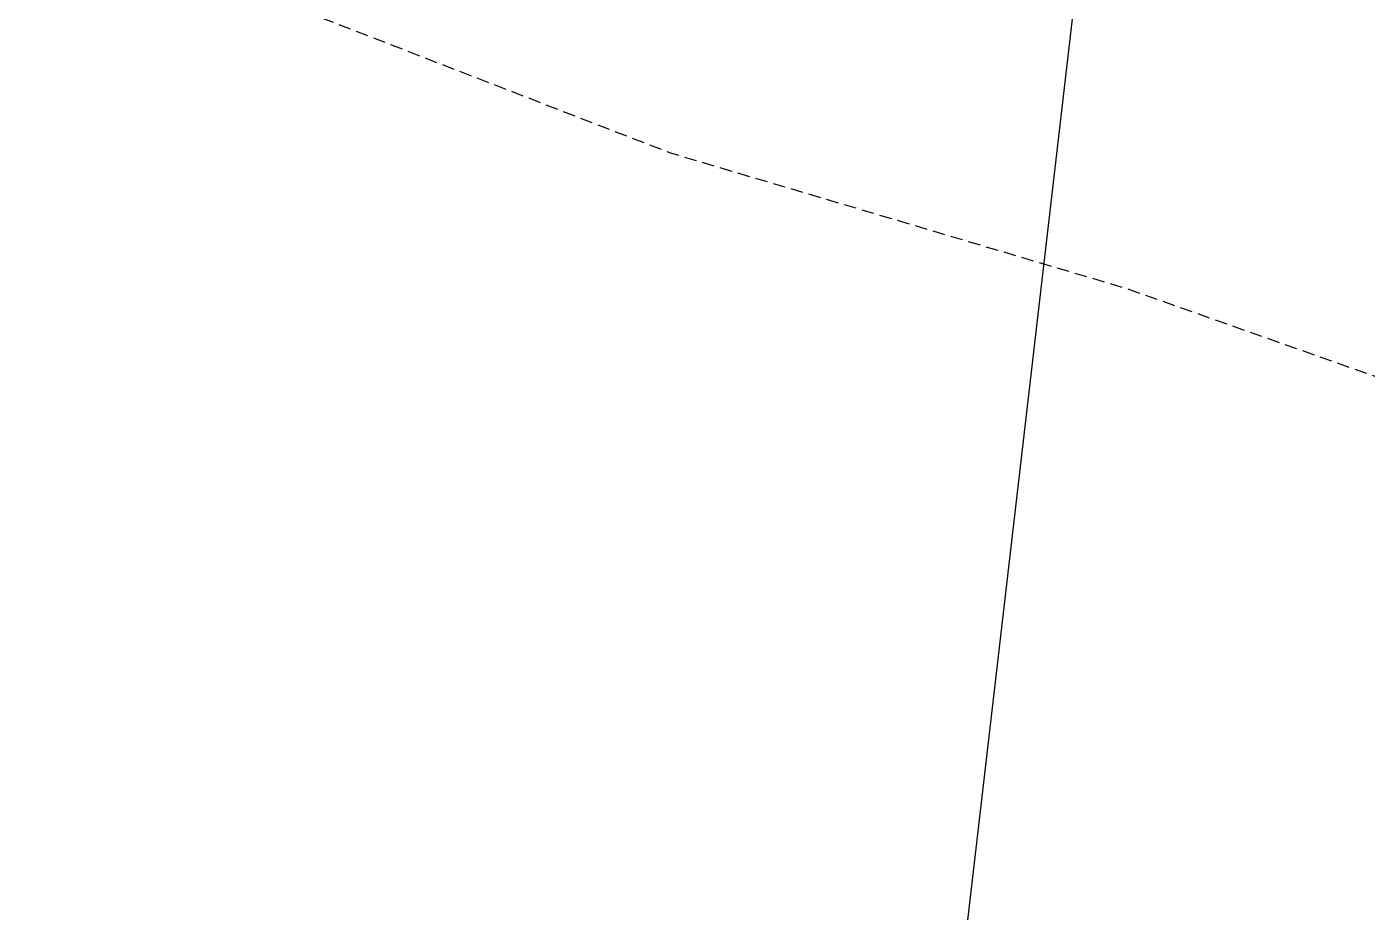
# Model space of a CAD drawing. Header units: millimetres. Extents: x 589619 to 593486, y 440379 to 445141.
# Drawn here: x 591601 to 592144, y 442717 to 443076 of the extents above; entities that cross this region are included whole.
import ezdxf

# ---------------------------------------------------------------- set-up
doc = ezdxf.new("R2010")
doc.units = ezdxf.units.MM
doc.header["$LTSCALE"] = 10
doc.linetypes.add('DISCONTINU', pattern=[0.75, 0.5, -0.25])
doc.layers.add('TF 13164 TF 13163 ET TF 45114 ANNULES', color=250, linetype='Continuous')

msp = doc.modelspace()

# ---------------------------------------------------------------- linework, layer by layer
at = {"color": 232, "lineweight": 30, "flags": 128}
msp.add_lwpolyline([(589619, 444839), (589665, 444789), (589701, 444534), (591315, 445141), (591436, 445058), (592078, 443543), (591745, 440674), (591661, 440379)], dxfattribs=at)
msp.add_lwpolyline([(589619, 444839), (589665, 444789), (589701, 444534), (591315, 445141), (591436, 445058), (592078, 443543), (591745, 440674), (591661, 440379)], dxfattribs=at)
msp.add_lwpolyline([(589619, 444839), (589665, 444789), (589701, 444534), (591315, 445141), (591436, 445058), (592078, 443543), (591745, 440674), (591661, 440379)], dxfattribs=at)
msp.add_lwpolyline([(589619, 444839), (589665, 444789), (589701, 444534), (591315, 445141), (591436, 445058), (592078, 443543), (591745, 440674), (591661, 440379)], dxfattribs=at)
at = {"layer": 'TF 13164 TF 13163 ET TF 45114 ANNULES', "linetype": 'DISCONTINU', "lineweight": -3, "flags": 128}
msp.add_lwpolyline([(591061.53, 445042.27), (591101.53, 444954.27), (591206.53, 444604.27), (591351.53, 444369.27), (591516.53, 444349.27), (591656.53, 444287.27), (591901.53, 444294.27), (592206.53, 444362.27), (592496.53, 444369.27), (592650.88, 444526.03), (592816.53, 444694.27), (593031.53, 444354.27), (593267.69, 444041.63), (593177.69, 443861.63), (592952.69, 443676.63), (592895.57, 443501.91), (592952.38, 443543.41), (593005.3, 443527.87), (593026.64, 443499.05), (593056.38, 443449.49), (593133.96, 443493.33), (593165.2, 443554.79), (593264.07, 443591.37), (593375.56, 443584.47), (593418.33, 443582.62), (593465.53, 443558.02), (593485.91, 443471.51), (593335.65, 443462.93), (593055.16, 443327.94), (593105.66, 443176.17), (593120.37, 443175.55), (593137, 443125.57), (593160.73, 443133.47), (593178.09, 443081.28), (593268.23, 443111.28), (593357.91, 442841.81), (593125.02, 442764.31), (592879.69, 442886.63), (592546.53, 442854.27), (592306.53, 442877.27), (592046.53, 442969.27), (591861.53, 443024.27), (591706.53, 443084.27), (591466.53, 443169.27), (591185.53, 443254.27), (590892.53, 443334.27), (590652.53, 443379.27), (590350.53, 443417.27), (590111.56, 443389.83), (590073.83, 443474.17), (590006.29, 443648.33), (589927.63, 443844.62), (590031.73, 444321.02), (590094.72, 444687.7), (590075.84, 444942.18), (590369.53, 444992.27), (590641.53, 444999.27), (590953.53, 445044.27), (591061.53, 445042.27)], dxfattribs=at)
msp.add_lwpolyline([(591061.53, 445042.27), (591101.53, 444954.27), (591206.53, 444604.27), (591351.53, 444369.27), (591516.53, 444349.27), (591656.53, 444287.27), (591901.53, 444294.27), (592206.53, 444362.27), (592496.53, 444369.27), (592650.88, 444526.03), (592816.53, 444694.27), (593031.53, 444354.27), (593267.69, 444041.63), (593177.69, 443861.63), (592952.69, 443676.63), (592895.57, 443501.91), (592952.38, 443543.41), (593005.3, 443527.87), (593026.64, 443499.05), (593056.38, 443449.49), (593133.96, 443493.33), (593165.2, 443554.79), (593264.07, 443591.37), (593375.56, 443584.47), (593418.33, 443582.62), (593465.53, 443558.02), (593485.91, 443471.51), (593335.65, 443462.93), (593055.16, 443327.94), (593105.66, 443176.17), (593120.37, 443175.55), (593137, 443125.57), (593160.73, 443133.47), (593178.09, 443081.28), (593268.23, 443111.28), (593357.91, 442841.81), (593125.02, 442764.31), (592879.69, 442886.63), (592546.53, 442854.27), (592306.53, 442877.27), (592046.53, 442969.27), (591861.53, 443024.27), (591706.53, 443084.27), (591466.53, 443169.27), (591185.53, 443254.27), (590892.53, 443334.27), (590652.53, 443379.27), (590350.53, 443417.27), (590111.56, 443389.83), (590073.83, 443474.17), (590006.29, 443648.33), (589927.63, 443844.62), (590031.73, 444321.02), (590094.72, 444687.7), (590075.84, 444942.18), (590369.53, 444992.27), (590641.53, 444999.27), (590953.53, 445044.27), (591061.53, 445042.27)], dxfattribs=at)

doc.saveas('drawing.dxf')
